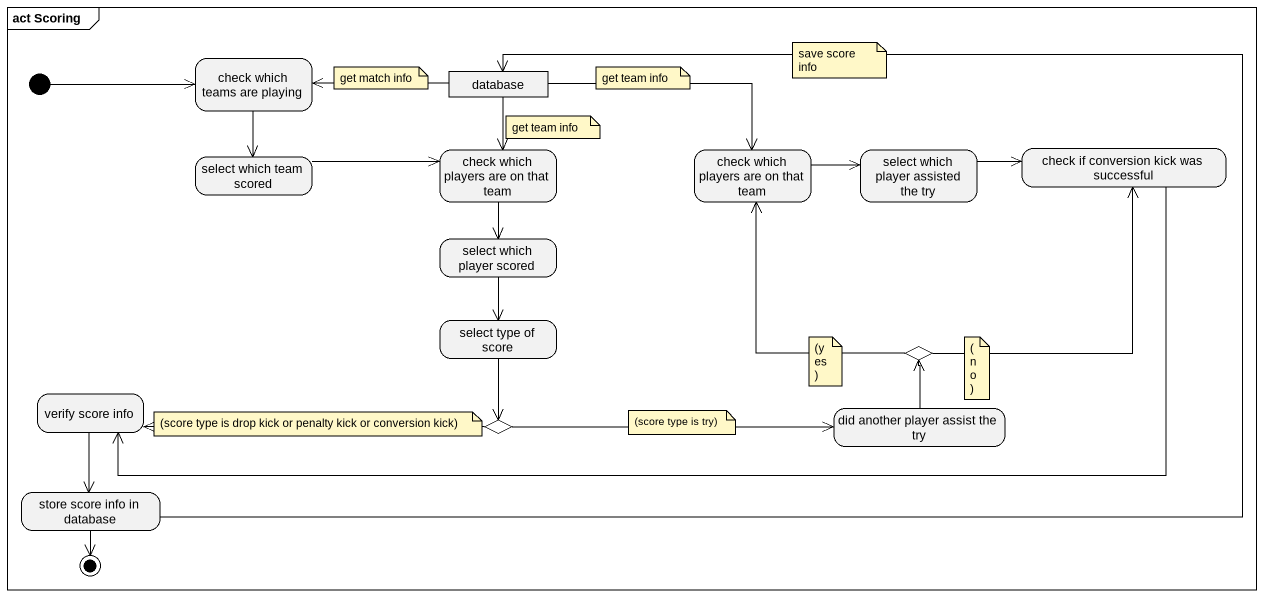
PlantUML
@startuml
mainframe act Scoring
hide empty description
state "check which teams are playing" as check_which_teams_are
state "database" as database_ <<object>>
state "select which team scored" as select_which_team_scored
state "check which players are on that team" as check_which_players_are_on
state "check which players are on that team" as check_which_players_are_on_2
state "select which player assisted the try" as select_which_player
state "check if conversion kick was successful" as check_if_conversion_kick
state "select which player scored" as select_which_player_scored
state "select type of score" as select_type_of_score
state choice1 <<choice>>
state "verify score info" as verify_score_info
state choice2 <<choice>>
state "did another player assist the try" as did_another_player_assist
state "store score info in database" as store_score_info_in_database
[*] -right-> check_which_teams_are
check_which_teams_are --> select_which_team_scored
database_ -left-> check_which_teams_are
database_ --> check_which_players_are_on
database_ -right-> check_which_players_are_on_2
select_which_team_scored -right-> check_which_players_are_on
check_which_players_are_on --> select_which_player_scored
check_which_players_are_on_2 -right-> select_which_player
select_which_player -right-> check_if_conversion_kick
check_if_conversion_kick -left-> verify_score_info
select_which_player_scored --> select_type_of_score
select_type_of_score --> choice2
choice1 -up-> check_which_players_are_on_2
choice1 -up-> check_if_conversion_kick
verify_score_info --> store_score_info_in_database
choice2 -left-> verify_score_info
choice2 -right-> did_another_player_assist
did_another_player_assist -up-> choice1
store_score_info_in_database -up-> database_
store_score_info_in_database --> [*]
note as N1
  get match info
end note
note as N2
  get team info
end note
note as N3
  save score info
end note
note as N4
  get team info
end note
note as N5
  (yes)
end note
note as N6
  (no)
end note
note as N7
  (score type is drop kick or penalty kick or conversion kick)
end note
note as N8
  (score type is try)
end note
@enduml
